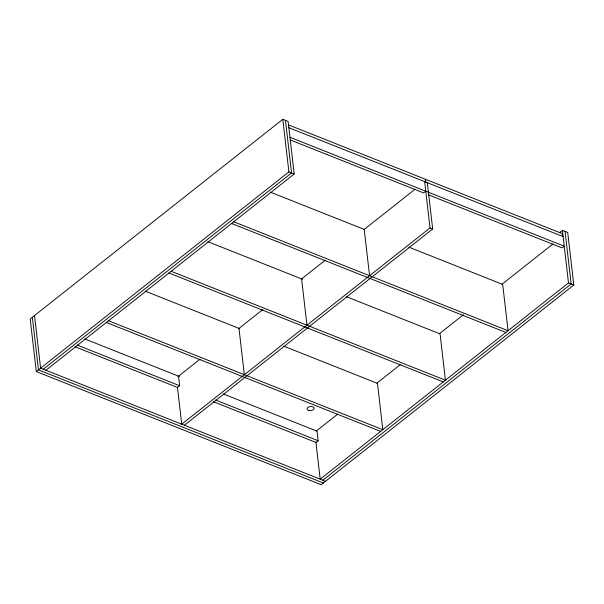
<?xml version="1.0" encoding="UTF-8"?>
<svg xmlns="http://www.w3.org/2000/svg" width="604" height="604" viewBox="0 0 604 604"><rect width="100%" height="100%" fill="white"/><g stroke="black" fill="none" stroke-linecap="round" stroke-linejoin="round"><path stroke-width="0.91" d="M45.912 370.252L294.201 174.005L288.116 121.404L282.815 119.298L30.2 318.957L36.285 371.558L321.185 484.702L573.8 285.043L567.715 232.442L562.407 230.335L559.455 232.668M36.285 371.558L288.901 171.898L282.815 119.298M43.261 369.195L291.551 172.955L285.466 120.347M177.855 376.715L200.022 359.191M238.452 328.818L262.831 309.542M301.26 279.176L325.194 260.256M364.069 229.528L415.122 189.18M178.535 376.171L179.645 385.737L177.485 387.443L74.964 346.734M425.775 191.204L423.608 192.91L290.418 140.015M424.665 181.638L430.025 227.942L181.736 424.189L177.448 387.141M184.386 425.239L432.675 228.999L427.315 182.695M316.239 431.067L337.689 414.118M376.888 383.132L400.558 364.423M439.765 333.438L463.434 314.729M501.894 284.325L552.932 243.986M223.246 393.929L317.009 431.165L318.119 440.731L315.96 442.438L213.423 401.72M562.407 230.335L568.492 282.936L320.211 479.183L315.937 442.264M322.861 480.233L571.15 283.993L565.065 231.385M288.538 124.907L425.231 179.192L425.556 181.978M288.848 127.701L563.139 236.632M289.95 137.267L564.242 246.19L562.082 247.904L428.878 195.001M288.901 171.898L294.201 174.005M430.025 227.942L432.675 228.999M568.492 282.936L573.8 285.043M270.456 192.185L364.227 229.422L369.572 275.726M408.916 247.172L502.687 284.409L508.047 330.713L233.748 221.789M231.589 223.495L505.88 332.427M207.844 241.668L302.491 279.259M346.303 296.662L440.074 333.899L445.435 380.203L171.136 271.272M168.977 272.985L443.268 381.909M145.232 291.158L239.879 328.742M283.691 346.145L377.462 383.381L382.823 429.693L108.524 320.762M106.364 322.468L380.656 431.399M84.779 338.942L179.426 376.526M77.123 345.02L179.66 385.745M215.583 400.007L318.119 440.731M325.511 481.282L40.611 368.146L34.526 315.537M323.351 482.996L38.445 369.852L32.359 317.251M562.551 236.383L562.226 233.597L425.533 179.312L425.858 182.098M301.6 278.905L306.96 325.216M238.988 328.395L244.348 374.699M308.629 410.426A3.541 2.038 -6.6 0 0 314.072 408.41A3.541 2.038 -6.6 0 0 308.961 406.862A3.541 2.038 -6.6 0 0 308.629 410.426"/></g></svg>
